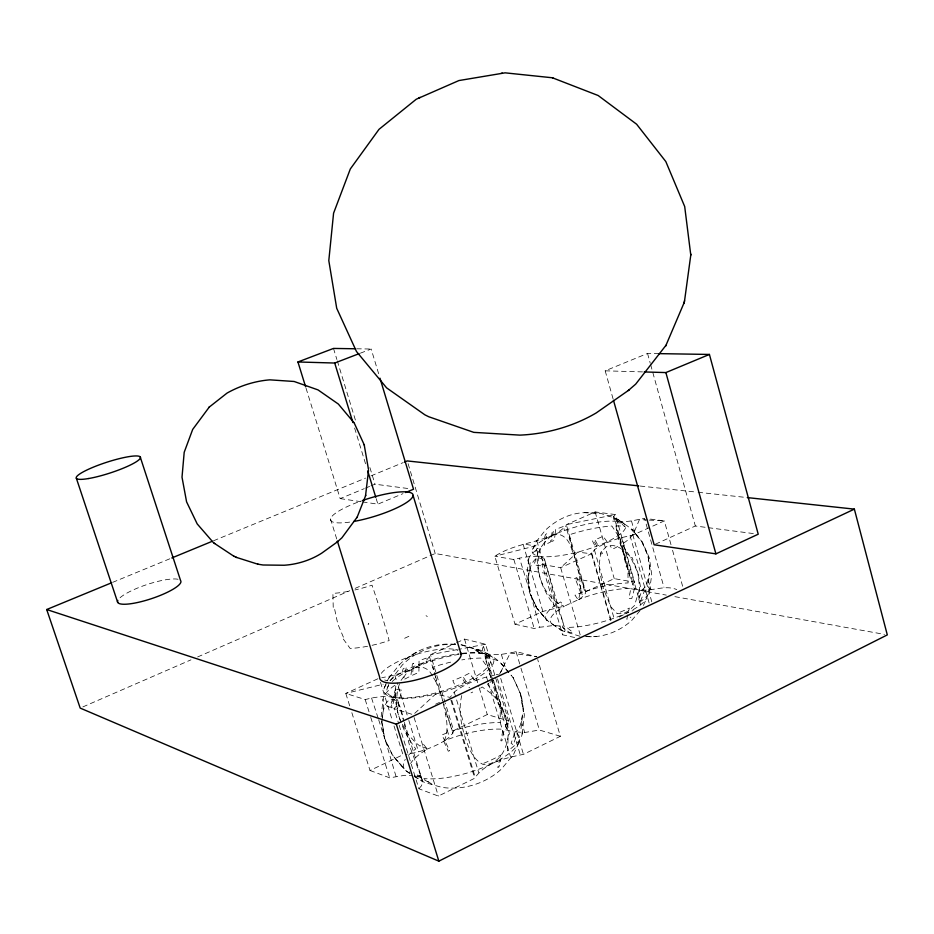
<?xml version="1.0" encoding="UTF-8"?>
<svg xmlns="http://www.w3.org/2000/svg" width="934" height="934" viewBox="0 0 934 934"><rect width="100%" height="100%" fill="white"/><g stroke="black" fill="none" stroke-linecap="round" stroke-linejoin="round"><path stroke-width="0.7" stroke-dasharray="4.67 3.5" d="M432.314 675.854C430.084 670.519 424.865 666.584 418.969 667.226L418.899 672.387A62.239 18.633 -17 0 0 412.373 675.27L413.704 663.257L412.419 663.864L410.82 676.018A62.239 18.633 -17 0 0 403.465 679.835C403.862 673.858 409.909 670.379 414.568 667.74A55.725 16.485 -17 0 1 459.026 654.36M418.992 665.814L419.062 660.898A50.88 14.921 -17 0 1 426.149 658.143L426.745 662.801M395.818 685.965C393.214 708.673 402.367 731.007 415.782 748.928A61.854 20.326 -17.1 0 0 408.298 755.454M480.601 688.113L482.224 686.98L491.599 693.845L497.752 700.29L499.048 699.473L505.889 717.055L509.45 734.124L508.178 735.035L507.606 750.878A61.854 20.326 -17.1 0 0 520.962 729.092L522.701 713.634L520.413 725.006L518.02 729.793L514.996 732.256L504.313 729.407L501.908 740.872L500.846 740.767L503.111 729.291A57.71 19.089 -17.1 0 0 444.724 740.674C432.757 747.772 419.343 752.606 405.519 754.427M543.985 539.595L545.981 538.498L547.336 533.454L545.514 534.458L543.985 539.595A48.486 12.411 -15.8 0 0 540.342 556.395A48.486 12.411 -15.8 0 0 595.332 546.647L598.099 545.608A48.486 12.411 -15.8 0 0 620.421 522.059A48.486 12.411 -15.8 0 0 555.088 534.155C535.544 543.191 513.326 544.172 494.857 556.232L515.008 624.216L542.841 611.431L564.685 606.038L578.531 599.581L580.866 590.218L579.512 576.663L576.009 561.264L565.887 526.379L566.343 524.651L595.145 511.914L615.366 514.541L634.595 582.197L633.1 583.983L632.727 586.54L634.501 588.513C648.301 594.012 662.918 583.785 676.788 589.576M444.152 740.907C449.849 729.15 445.728 715.689 443.37 703.629M382.438 717.686L383.897 703.209A62.239 18.633 -17 0 1 394.743 685.322M381.142 716.857L383.068 699.192M574.667 637.502L562.583 634.805L564.475 632.61L565.105 629.796C559.851 622.464 547.301 626.947 539.794 627.158L530.197 592.798L528.364 578.613L530.15 562.688A54.172 14.033 -15.8 0 1 537.949 548.947C534.75 569.273 542.14 589.809 554.562 605.781A53.88 15.341 -15.7 0 0 547.114 620.48L537.68 609.155M551.469 535.754L545.152 541.568L544.16 545.246A54.172 14.033 -15.8 0 1 550.289 542.187L552.356 530.967L553.43 530.477L551.609 541.58L554.317 540.389L555.018 534.785L565.887 526.379M528.737 558.987L526.799 575.472L529.321 591.993L536.151 607.252L546.74 620.094M555.088 534.155L555.66 529.496A44.272 11.231 -15.9 0 1 564.043 526.239L564.253 530.582M522.118 734.066L524.359 715.07L521.441 696.005L513.256 677.792L501.383 663.584A62.239 18.633 -17 0 1 499.667 673.741M649.527 591.164L651.71 574.679L649.399 558.077L642.464 542.234L632.248 529.648M382.146 720.581C382.987 693.191 399.775 691.534 403.056 719.052M528.492 577.901C527.78 570.791 535.03 549.577 544.242 561.497C551.364 577.924 552.636 596.149 559.396 612.751C560.12 616.673 565.292 623.445 562.35 627.123L569.18 632.306A43.933 12.737 -15.7 0 0 573.009 632.505L566.74 627.356A50.261 14.407 -15.7 0 0 624.577 613.942L633.159 610.544M399.472 683.84C395.327 696.601 395.362 711.101 401.818 723.056M633.077 609.692A50.261 14.407 -15.7 0 0 644.355 591.082L640.794 600.69A43.933 12.737 -15.7 0 0 638.669 599.733L642.078 590.066L646.41 585.828L649.492 573.067L647.857 586.645A53.88 15.341 -15.7 0 1 638.728 602.792L639.65 588.548L637.887 572.752L632.049 557.423L630.999 558.077C624.998 551.037 616.475 542.502 606.435 546.565L600.772 552.344L599.301 564.019L599.745 572.145L603.352 588.397L610.708 606.656L617.024 613.381L623.387 613.498L628.675 610.953L634.536 605.477L639.65 588.548L640.689 587.86L637.887 572.752L630.999 558.077L622.032 544.067A54.172 14.033 -15.8 0 0 631.536 528.948L639.953 539.327C634.279 533.256 625.862 519.934 615.915 523.332L616.312 528.714L630.52 578.753L634.501 588.513L631.816 598.472A43.933 12.737 -15.7 0 0 628.967 598.355L630.824 588.49A50.261 14.407 -15.7 0 0 579.022 599.383L578.531 599.581M579.022 599.383L582.711 596.616L585.326 593.627L585.723 591.724L566.343 524.651L615.366 514.541L613.825 516.21L633.1 583.983M506.835 728.765L505.317 724.679L505.691 722.881L508.154 723.185L507.104 729.582L505.598 726.734L506.543 723.231L508.528 720.873L485.552 644.226L464.525 639.113L456.668 642.709M670.986 544.674L664.331 520.892L632.89 535.077L621.495 537.645A34.383 9.071 -15.5 0 0 594.398 549.857L591.467 553.769L610.649 620.503M508.178 735.035C507.255 748.613 498.966 765.063 483.415 764.584C472.546 759.692 468.331 746.838 464.817 736.424C460.836 723.208 458.325 709.128 461.758 695.538M398.526 704.271L397.534 708.778L400.091 708.999M399.904 698.083L401.643 690.168A50.88 14.921 -17 0 1 397.043 689.455L394.86 697.289L393.167 696.811A55.725 16.485 -17 0 1 388.696 685.474M627.776 614.992L626.819 619.265A43.933 12.737 -15.7 0 0 630.894 617.105M628.675 610.953L629.318 608.069A53.88 15.341 -15.7 0 1 617.806 613.078L617.024 613.381M405.146 672.468L406.395 666.969A50.88 14.921 -17 0 0 403.126 668.872L401.573 674.558M501.056 758.863L499.713 759.646L497.81 767.596L498.989 766.919L501.056 758.863A57.71 19.089 -17.1 0 0 515.521 732.548L514.996 732.256L511.085 743.359A50.436 16.882 -17.1 0 1 513.198 744.842L517.261 733.82M542.841 611.431L522.993 543.798L535.065 546.028L494.857 556.232L513.875 559.548L519.491 558.17A33.694 8.791 -16.3 0 1 544.674 559.805L543.962 562.385L542.012 564.44L562.583 634.805M394.335 699.169L391.906 707.844L390.937 707.587L393.506 698.737M399.168 725.228L418.887 788.775L438.35 796.072L474.706 778.255C484.968 762.588 506.053 757.789 523.46 754.368L560.377 736.284L537.704 659.509M393.985 697.056L396.249 689.257L395.502 689.035L393.167 696.811M545.152 541.568L541.393 546.799C532.17 568.351 543.296 598.647 564.334 606.271A50.261 14.407 -15.7 0 0 553.068 624.671M392.56 698.842L390.015 707.295A62.239 18.633 -17 0 1 385.66 705.1L385.135 704.586M443.72 741.222L448.297 751.228L449.686 750.656L444.724 740.674L449.336 737.101L452.815 733.167L453.667 730.575L445.238 702.975M535.976 558.871L534.085 564.673A54.172 14.033 -15.8 0 0 544.837 565.922L546.04 565.934M537.015 555.707L539.175 549.064A44.272 11.231 -15.9 0 1 537.085 548.258L534.727 554.808M404.34 722.391L422.787 781.945L421.444 785.844L418.887 788.775M500.087 757.112L500.799 755.092A61.854 20.326 -17.1 0 1 482.621 763.708L481.699 764.07M412.781 668.522C419.728 666.281 427.153 661.26 430.492 654.676L455.36 643.304M349.69 705.812L345.802 693.437L365.194 699.554L371.569 698.06A38.924 11.698 -17.8 0 1 398.118 702.321L396.67 705.906L394.031 708.649L398.736 723.85M368.521 624.157L368.778 623.527L368.054 624.344M384.388 687.693L386.723 681.948M387.365 687.949L388.766 684.494M532.578 549.402L535.836 542.105L545.468 530.115C556.022 520.11 570.16 512.894 584.906 512.673L600.877 513.431L616.685 518.814M518.825 742.67L513.502 754.579L501.406 769.067C485.727 783.614 462.949 790.643 441.794 787.339L424.398 782.412L414.626 776.796M387.19 680.793L389.291 677.395M643.444 605.43L646.795 597.842M390.4 680.501L402.496 664.786C416.716 650.835 436.797 642.72 456.831 644.588M499.48 674.255L510.303 653.018L516.07 651.652L536.875 656.719L510.303 653.018L501.36 654.337A37.535 10.916 -16.4 0 1 483.497 646.433L485.552 644.226L458.734 649.317M541.393 546.799L542.187 545.643M401.013 680.466L404.375 675.831M399.168 664.973C413.634 650.227 434.754 642.312 455.395 644.378M388.824 677.979L399.495 664.564M640 610.708L631.723 620.433C619.452 631.501 602.792 638.05 586.132 636.544M511.482 757.229L512.054 756.552M494.88 675.037L486.532 676.998A39.648 12.189 -16.7 0 0 454.239 692.117L450.083 697.429L435.641 694.032L413.237 714.72L394.031 708.649M404.702 638.366L405.017 638.074A47.295 12.807 -17.3 0 0 411.088 635.167M490.922 677.804L484.874 655.633C496.164 653.987 504.523 668.394 511.272 675.317M617.596 546.378L616.358 547.266A54.172 14.033 -15.8 0 1 612.517 549.18L610.089 545.865M416.774 652.212L405.741 659.322M402.426 724.282L406.617 732.898L415.7 742.682L419.961 746.079L423.277 744.048L427.328 749.15A57.71 19.089 -17.1 0 0 410.563 763.522M557.96 603.551L560.692 601.94L563.832 605.676M619.312 617.035L628.407 612.144M392.187 681.516A55.725 16.485 -17 0 1 409.01 670.402L411.731 669.059M351.849 712.689L370.016 770.468L402.986 754.742L393.891 725.508M453.667 730.575L487.279 714.545L508.528 720.873M446.884 732.921L441.91 735L444.456 740.113M435.606 704.224L439.552 702.368M580.691 592.845L575.111 578.193L576.803 577.586L582.407 592.366L579.384 593.452A53.88 15.341 -15.7 0 0 574.97 595.156L578.181 599.826M585.723 591.724L614.233 578.636L634.595 582.197M471.04 692.841L472.721 692.071M377.896 678.749L345.802 693.437L383.173 684.237M655.423 544.195L695.34 525.994L706.781 527.488M394.86 697.289A55.725 16.485 -17 0 0 465.552 683.77L467.058 683.093A55.725 16.485 -17 0 0 483.637 653.531L478.161 649.632L476.305 649.387L481.617 653.251L483.637 653.531M82.857 706.921L190.968 659.848M197.634 656.952L349.783 590.697M355.13 588.373L435.209 553.5L666.281 595.11M362.532 501.897L377.885 504.162L402.974 493.654M306.037 388.194L340.186 498.616L364.272 488.634M365.614 488.073L369.631 486.416M370.973 485.855L374.989 484.197L409.255 488.669M112.617 582.361L170.467 558.52M213.524 540.774L365.544 478.115M370.926 475.896L403.219 462.587M613.078 398.888L605.185 370.821L647.542 353.449L659.054 353.636M360.372 353.18L371.172 349.024L379.146 375.398M445.763 714.136L446.604 713.845L452.43 731.124A61.854 20.326 -17.1 0 1 500.309 722.566L500.122 704.108L492.965 678.259M409.01 670.402L394.79 675.037L381.726 677.78M433.621 677.897L435.676 681.12L436.528 680.839L432.897 667.168A62.239 18.633 -17 0 1 452.908 661.646M552.356 535.322C561.346 531.446 568.608 539.397 571.071 547.499L571.806 547.254L569.168 534.832A54.172 14.033 -15.8 0 1 611.887 526.029L619.534 537.61L630.52 578.753M579.512 576.663L580.236 576.43L585.49 591.315A53.88 15.341 -15.7 0 1 628.103 582.933L627.87 566.915L626.224 567.055L623.188 551.609L617.864 537.657L619.534 537.61L616.312 528.714M468.973 687.471L469.697 687.284M515.008 624.216L534.201 628.489L539.794 627.158M560.377 736.284L539.362 730.038L524.698 732.501L515.731 731.917M370.016 770.468L389.665 777.835L404.737 775.313L412.233 775.348M415.98 667.763L418.969 667.226M457.321 649.585L430.492 654.676L436.4 673.998M613.825 516.21A32.807 8.231 -15.4 0 0 631.477 520.938L644.542 518.323L663.969 587.334M496.269 674.71L498.417 674.406M615.868 525.97L616.849 525.877A54.172 14.033 -15.8 0 1 625.079 526.496L619.569 522.433M585.361 636.556L596.184 636.346M485.236 658.248L486.287 658.225L485.096 657.326M356.683 348.791L371.172 349.024M605.185 370.821L642.767 371.907M584.252 512.649L597.62 513.058M647.752 520.005L639.463 519.573L632.89 535.077L652.037 602.675M649.142 520.086L664.331 520.892L648.78 518.872M462.073 653.905A55.725 16.485 -17 0 1 479.422 653.064L481.617 653.251M420.942 776.469L420.685 775.5L419.413 775.383L420.942 776.469L421.222 777.578L420.393 778.01L417.988 776.528L414.322 775.979M461.478 644.694L482.773 650.846L491.179 656.182M640.21 486.042L696.647 492.125M698.095 492.288L745.834 497.425M708.206 527.675L753.925 533.641M340.186 498.616L361.131 501.698M421.164 777.345L418.128 775.232L415.723 774.846L431.66 784.046L423.873 778.536A57.71 19.089 -17.1 0 0 490.899 764.187L492.452 763.452A57.71 19.089 -17.1 0 0 499.713 759.646M579.967 636.264L562.548 630.87A43.933 12.737 -15.7 0 1 561.019 630.111L560.587 629.831M542.012 564.44L560.657 567.674L591.467 553.769L577.691 552.122L560.657 567.674L580.166 634.805M674.885 596.651L884.428 634.373M460.976 644.845L479.644 650.648L488.038 655.972M384.656 679.952L387.388 680.851M426.768 748.438L419.961 746.079M618.495 521.639L613.603 518.02A44.272 11.231 -15.9 0 1 617.654 519.234L623.854 523.519M414.439 776.166L420.288 779.937A50.436 16.882 -17.1 0 0 421.783 781.104M562.548 630.87L548.55 621.577L545.281 618.004L536.805 608.162L530.851 595.028L537.19 608.583M410.131 773.597L405.601 770.457L392.315 754.8L384.434 737.965L381.142 718.935M552.578 624.344L561.019 630.111M617.654 519.234L622.955 522.982M485.867 655.119L491.015 658.774A62.239 18.633 -17 0 1 499.48 661.774L499.947 662.136M409.326 773.259L405.601 770.457M484.874 655.633L488.739 658.447L484.979 656.427M480.543 653.146L474.309 649.212L479.422 653.064M528.364 578.613L530.197 592.798L519.491 558.17M396.016 776.399L385.217 739.938L392.619 755.372L404.305 768.845A61.854 20.326 -17.1 0 1 405.274 759.377M402.881 767.374L393.202 756.073M474.11 679.567L469.3 673.251A50.88 14.921 -17 0 1 462.867 676.449L467.058 683.093M607.1 541.767L603.095 536.279A44.272 11.231 -15.9 0 1 594.888 539.77L598.099 545.608M497.752 700.29L487.501 684.05A62.239 18.633 -17 0 0 488.751 683.233M465.552 683.77L461.489 677.068A50.88 14.921 -17 0 1 452.827 680.617L456.049 687.681M601.391 551.585L602.442 553.5L600.901 554.084L600.469 553.255M513.256 677.792L513.572 678.388M596.721 546.133L593.627 540.249L592.354 540.728L595.332 546.647M500.145 705.217L505.889 717.055L507.501 729.676M512.988 677.384L520.612 693.997L523.379 711.731L520.612 693.997M485.937 661.202L495.429 686.56L506.543 723.231M490.992 677.407L488.33 670.869L490.14 670.869L480.917 658.073A62.239 18.633 -17 0 0 461.781 659.918M491.529 678.714L494.74 686.56L498.324 704.166L500.122 704.108L502.947 717.907L505.317 724.679M435.676 681.12L441.21 695.176L443.055 702.251M422.787 781.945L421.526 778.22M575.624 560.038L571.071 547.499M371.569 698.06L378.223 718.409M378.667 719.764L384.75 738.712M365.194 699.554L370.343 716.028M370.775 717.405L389.665 777.835M398.118 702.321L403.908 721.013M330.496 518.919L336.952 539.735M380.477 682.334L392.163 719.939M414.089 717.475L438.35 796.072M394.79 675.037L397.697 684.435M398.526 687.12L408.403 719.075M408.835 720.464L418.525 751.823M454.239 692.117L478.698 772.558M451.787 700.337L475.102 776.878M450.935 700.22L474.706 778.255M436.82 675.375L444.817 701.597M429.57 657.057L434.975 674.757M435.396 676.123L441.21 695.176M442.938 700.804L452.815 733.167M333.496 348.429L336.882 359.508M337.302 360.886L356.356 423.23M369.899 467.572L374.989 484.197M447.117 729.863L449.336 737.101M354.616 428.064L366.467 466.802M376.192 498.628L377.885 504.162M486.532 676.998L488.085 682.182M488.482 683.478L510.571 756.96M464.525 639.113L478.85 686.607M479.27 688.008L487.279 714.545M408.088 463.684L435.209 553.5M500.729 678.399L523.46 754.368M497.507 678.855L520.261 754.765M491.331 679.181L502.947 717.907M516.07 651.652L520.565 666.783M520.974 668.149L539.362 730.038M501.36 654.337L505.609 668.581M521.347 721.281L524.698 732.501M483.497 646.433L492.545 676.87M513.875 559.548L534.201 628.489M544.674 559.805L565.105 629.796M536.863 540.821L556.664 608.594M420.685 775.5L409.851 746.71L403.313 720.383M576.371 562.642L585.326 593.627M580.866 590.218L582.711 596.616M595.145 511.914L614.233 578.636M594.398 549.857L614.665 620.456M591.666 552.87L611.221 620.912M621.495 537.645L641.46 607.882M631.477 520.938L635.027 533.477M648.161 579.886L650.963 589.786M630.03 535.556L649.177 603.107M672.55 550.266L682.731 586.634M647.542 353.449L650.262 363.268M650.648 364.68L695.34 525.994M643.713 589.109L643.923 590.206M381.726 720.85L384.434 737.405L382.018 721.328M426.032 615.704A47.295 12.807 -17.3 0 1 427.293 616.533M372.082 645.312A50.693 13.636 -17.3 0 0 389.139 640.584A58.772 3.304 72 0 0 372.036 585.186A50.95 12.469 -17.3 0 1 354.908 589.973M367.576 646.258A50.693 13.636 -17.3 0 1 350.11 648.383L342.194 637.513L343.514 637.455L337.804 624.005L334.582 608.91L333.263 608.98L332.901 593.359A50.95 12.469 -17.3 0 0 350.378 590.965M545.981 538.498A48.486 12.411 -15.8 0 1 549.192 536.84M409.734 772.395A57.71 19.089 -17.1 0 1 409.431 771.858M491.097 681.598A62.239 18.633 -17 0 1 489.941 682.415M461.98 653.345A55.631 16.427 -17.1 0 1 485.797 669.024A55.631 16.427 -17.1 0 1 417.521 696.776A55.631 16.427 -17.1 0 1 386.699 683.933M389.968 680.582A55.631 16.427 -17.1 0 1 459.026 653.707M381.294 673.344A42.497 12.294 -17.2 0 1 418.035 653.858A42.497 12.294 -17.2 0 1 457.905 650.449M349.69 522.106A43.127 9.41 -17.1 0 1 330.916 517.786A43.127 9.41 -17.1 0 1 361.108 500.986M120.054 597.737A33.344 7.402 -18.4 0 1 149.171 583.843A33.344 7.402 -18.4 0 1 178.336 579.349M641.751 541.393L647.962 555.683L650.192 571.281L647.962 555.683L641.751 541.393"/><path stroke-width="1.4" d="M368.51 470.526L365.533 495.896M690.786 255.099L684.692 206.531L665.825 161.57L636.603 124.21L598.157 95.513L552.414 77.779M683.758 303.562L684.564 300.713M684.447 301.624L690.903 254.2M337.034 542.14L341.891 537.832L357.197 517.086M356.986 517.611L365.778 495.265M628.208 390.587L635.669 384.154L665.977 345.3M665.603 346.175L684.178 302.569M552.893 77.826L505.096 72.84L458.909 80.558L416.284 99.214L379.017 129.324L350.32 168.961L333.578 213.197L328.803 260.621L336.707 308.278L356.473 351.499L386.629 387.879L424.912 414.848L428.788 416.762L473.772 432.36L519.911 435.127C546.437 433.983 573.254 426.464 596.161 412.968L629.434 389.723M209.286 407.049L192.684 429.43L184.196 452.301L182.013 477.192L186.578 501.838L197.202 523.916L213.174 542.339M208.842 407.411L227.067 393.074C240.073 385.754 254.947 381.025 269.844 379.846L294.128 381.481L318.015 389.898L338.33 404.037L353.974 422.693M337.734 541.638L321.658 553.197C310.497 560.283 297.304 564.381 284.134 565.245L263.061 565L257.737 564.159M111.274 582.921L46.7 609.528L80.196 708.089L438.852 861.16L887.3 634.898L854.365 509.135L747.282 497.588M46.7 609.528L396.32 724.165L854.365 509.135M613.475 400.289L654.139 544.779L715.899 553.862L758.221 534.201L709.42 354.441L659.054 353.636M418.911 97.93L420.113 97.416M405.613 492.545L413.529 489.218L379.975 378.177M644.215 371.954L665.884 372.573L709.42 354.441M171.821 557.96L212.181 541.323M404.562 462.038L407.247 460.929L638.763 485.89M305.616 386.816L297.934 361.972L334.722 363.034L359.018 353.694M297.934 361.972L333.496 348.429L355.235 348.767M501.173 73.354L502.399 73.144M233.722 556.139L236.757 557.493M236.033 557.271L258.263 564.323M213.606 542.771L214.68 543.541M214.108 543.168L234.212 556.454M364.202 444.806L368.463 469.347M354.278 423.137L364.447 445.32M76.378 478.313L117.719 602.453M140.193 456.854L180.589 580.586A33.344 7.402 -18.4 0 1 149.265 599.371A33.344 7.402 -18.4 0 1 117.824 600.399M396.32 724.165L438.852 861.16M337.384 541.113L379.636 677.103A42.497 12.294 -17.2 0 0 423.616 677.862A42.497 12.294 -17.2 0 0 460.45 652.387M334.722 363.034L352.924 422.53M367.727 470.958L375.772 497.238M413.085 495.452L461.151 654.419M665.884 372.573L715.899 553.862M362.392 500.531A43.127 9.41 -17.1 0 1 412.828 496.503A43.127 9.41 -17.1 0 1 353.799 521.452M88.73 478.512A33.729 5.627 -18 0 0 140.182 458.396A33.729 5.627 -18 0 0 96.109 466.043A33.729 5.627 -18 0 0 88.73 478.512"/></g></svg>
